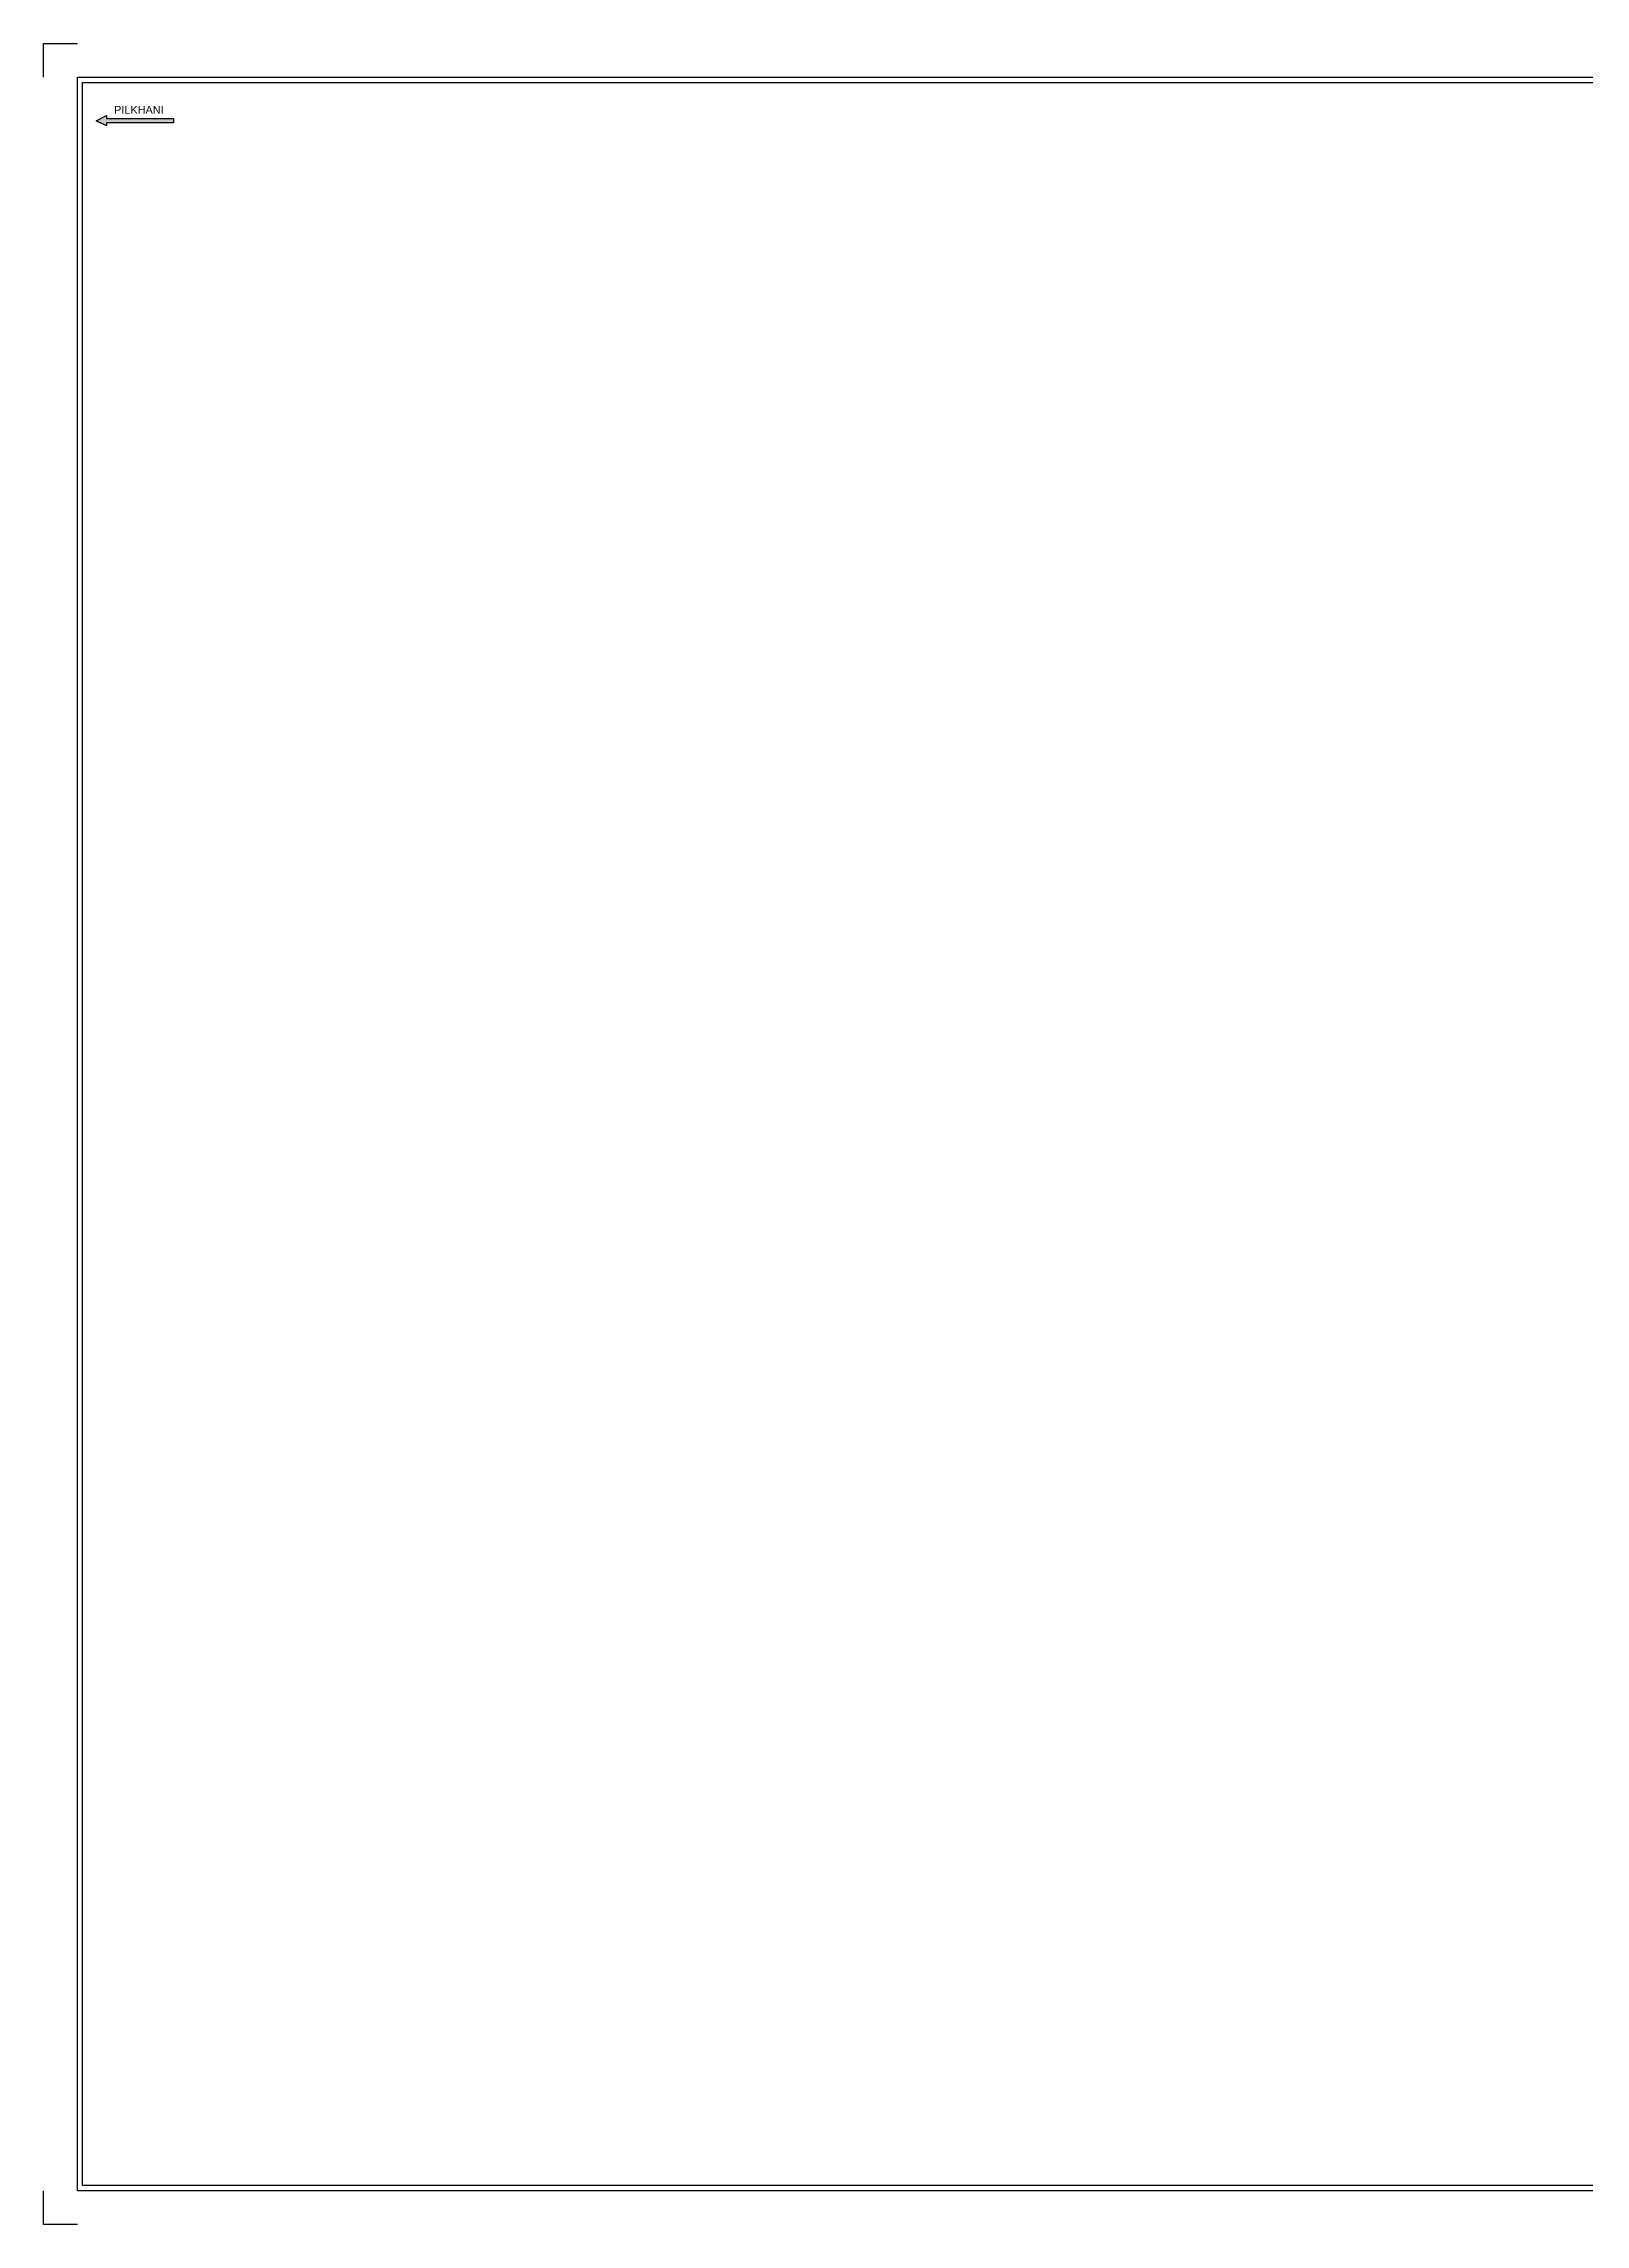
# Model space of a CAD drawing. Header units: metres. Extents: x 0 to 1189, y 0 to 841.
# Drawn here: x 0 to 594, y 0 to 841 of the extents above; entities that cross this region are included whole.
import ezdxf

# ---------------------------------------------------------------- set-up
doc = ezdxf.new("R2010")
doc.units = ezdxf.units.M
doc.header["$MEASUREMENT"] = 0
doc.layers.add('DIRECTION', color=7, linetype='Continuous')
doc.layers.add('title', color=7, linetype='Continuous')
doc.styles.get("Standard").update_dxf_attribs({"font": 'arial.ttf'})

msp = doc.modelspace()

# ---------------------------------------------------------------- hatches: boundary and pattern name
at = {"layer": 'DIRECTION'}
h = msp.add_hatch(color=256, dxfattribs=at)
h.dxf.hatch_style = 1
h.paths.add_polyline_path([(24.24, 812.06), (24.24, 813.26), (20.24, 811.26), (24.24, 809.26), (24.24, 810.46), (50.09, 810.46), (50.09, 812.06)])

# ---------------------------------------------------------------- linework, layer by layer
msp.add_lwpolyline([(50.09, 812.06), (50.09, 810.46), (24.24, 810.46), (24.24, 809.26), (20.24, 811.26), (24.24, 813.26), (24.24, 812.06)], close=True)
at = {"layer": 'title'}
for points in [[(0, 828), (0, 841), (13, 841)], [(13, 0), (0, 0), (0, 13)], [(13, 0), (0, 0), (0, 13)]]:
    msp.add_lwpolyline(points, dxfattribs=at)
for points in [[(1176, 13), (13, 13), (13, 828), (1176, 828)], [(1174, 15), (15, 15), (15, 826), (1174, 826)]]:
    msp.add_lwpolyline(points, close=True, dxfattribs=at)

# ---------------------------------------------------------------- texts
at = {"layer": 'DIRECTION', "linetype": 'Continuous'}
msp.add_text('PILKHANI', height=3, dxfattribs=at).set_placement((27.18, 813.97))

doc.saveas('drawing.dxf')
